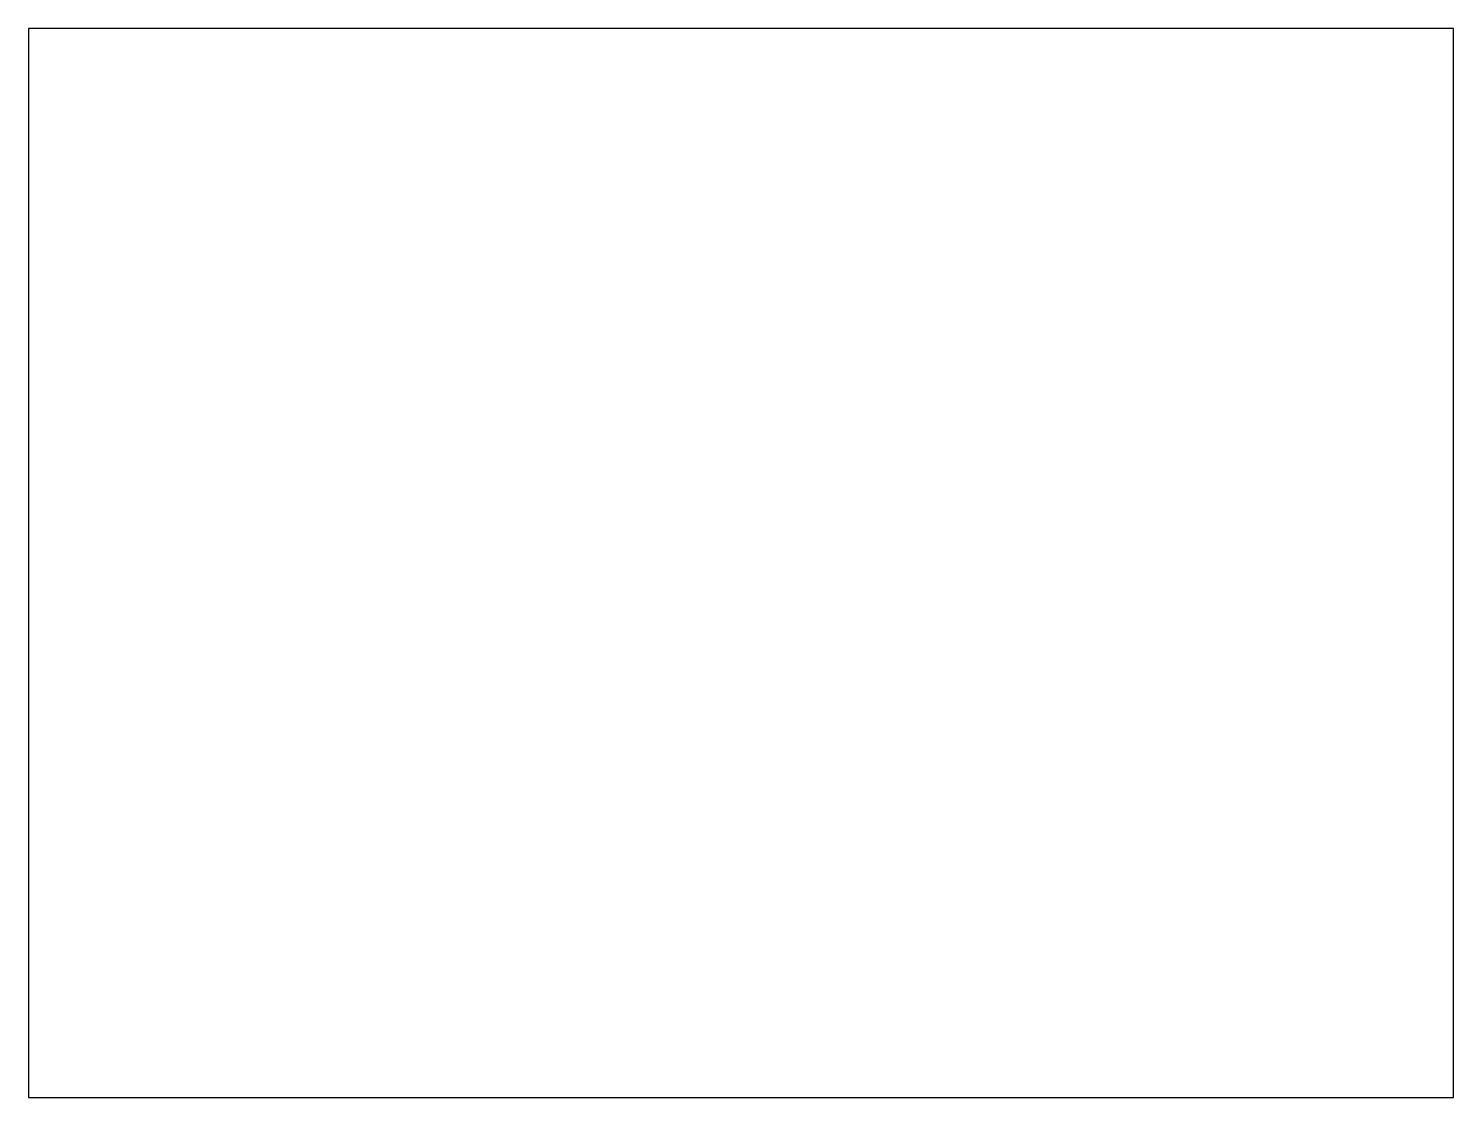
# Model space of a CAD drawing. Extents: x 0 to 4, y 0 to 3.
import ezdxf

# ---------------------------------------------------------------- set-up
doc = ezdxf.new("R2010")
doc.units = 0

msp = doc.modelspace()

# ---------------------------------------------------------------- linework, layer by layer
at = {"layer": 'OUTLINE'}
msp.add_lwpolyline([(0, 0), (4, 0), (4, 3), (0, 3)], close=True, dxfattribs=at)

doc.saveas('drawing.dxf')
